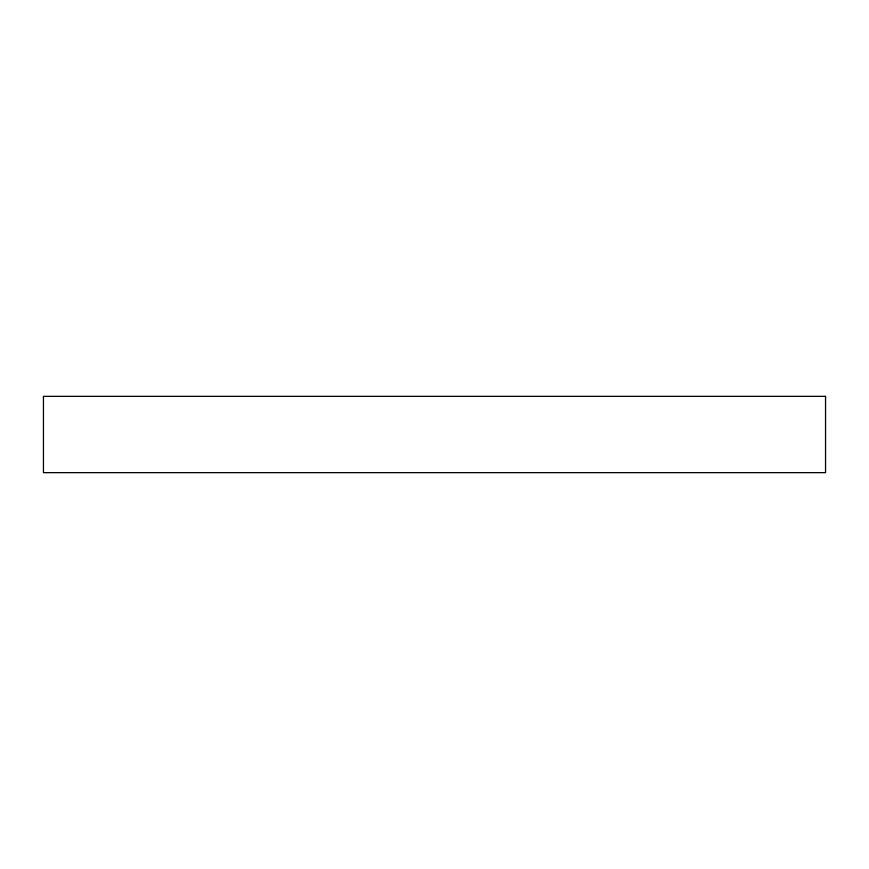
<?xml version="1.0" encoding="UTF-8"?>
<svg xmlns="http://www.w3.org/2000/svg" width="869" height="869" viewBox="0 0 869 869"><rect width="100%" height="100%" fill="white"/><g stroke="black" fill="none" stroke-linecap="round" stroke-linejoin="round"><path stroke-width="1.3" d="M825.55 396.351L43.45 396.351L43.45 472.649L825.55 472.649L825.55 396.351"/></g></svg>
